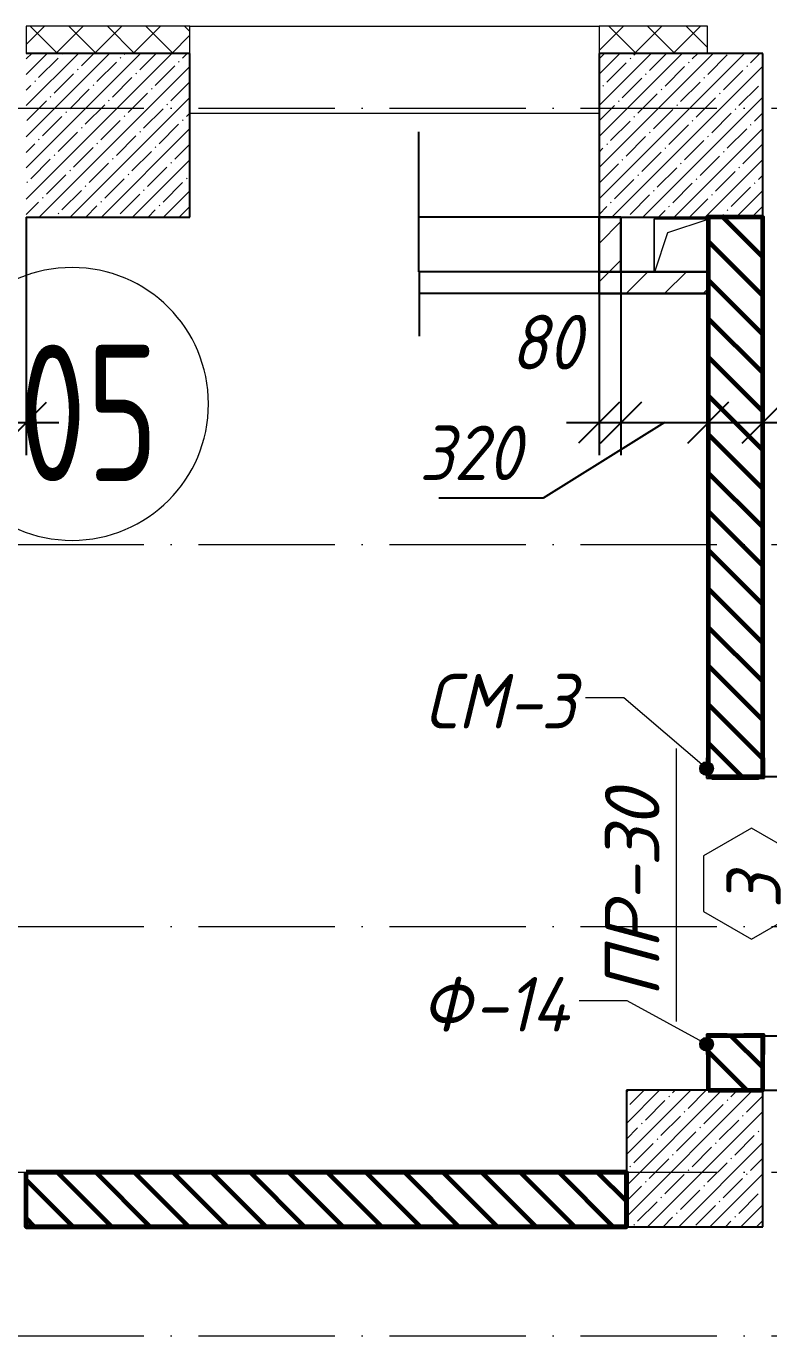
# Model space of a CAD drawing. Header units: millimetres. Extents: x 12986 to 523328, y -9759 to 30092.
# Drawn here: x 66057 to 68779, y 10500 to 15300 of the extents above; entities that cross this region are included whole.
import ezdxf

# ---------------------------------------------------------------- set-up
doc = ezdxf.new("R2010")
doc.units = ezdxf.units.MM
doc.linetypes.add('50_200_ШТРИХ_1Т_ш5_п1_п1_', pattern=[700, 500, -100, 0, -100])
for name, color, linetype, lineweight in [('1) ПГП Зеленый', 3, 'Continuous', 30), ('5) Блок ячеистый', 160, 'Continuous', 60), ('A-ANNO-DIMS', 7, 'Continuous', 9), ('A-AREA-IDEN', 7, 'Continuous', 9), ('A-DOOR-IDEN', 7, 'Continuous', 9), ('A-FLOR', 7, 'Continuous', 9), ('A-GENM', 7, 'Continuous', 9), ('A-GENM-1', 7, 'Continuous', 25), ('A-GENM-IDEN', 7, 'Continuous', 9), ('A-WALL-10', 7, 'Continuous', 13), ('A-WALL-PATT-1', 7, 'Continuous', 5), ('A-WALL-PATT-3', 250, 'Continuous', 5), ('I-WALL', 7, 'Continuous', 5), ('S-COLS', 7, 'Continuous', 9), ('S-COLS-1', 7, 'Continuous', 5), ('S-COLS-2', 7, 'Continuous', 25), ('Оси-2', 7, '50_200_ШТРИХ_1Т_ш5_п1_п1_', 9)]:
    doc.layers.add(name, color=color, linetype=linetype, lineweight=lineweight)
for name, color, linetype, lineweight, true_color in [('A-WALL-2', 7, 'Continuous', 13, 0x000000), ('A-WALL-5', 7, 'Continuous', 13, 0x008000), ('A-WALL-7', 7, 'Continuous', 5, 0x008000)]:
    doc.layers.add(name, color=color, linetype=linetype, lineweight=lineweight, true_color=true_color)
doc.styles.add('ISOCPEUR_I_3', font='isocpeui.ttf', dxfattribs={"width": 0.9, "height": 200})
doc.styles.add('ISOCPEUR_I_5', font='isocpeui.ttf', dxfattribs={"height": 200})
doc.styles.add('СПДС', font='ГОСТ тип А.ttf', dxfattribs={"width": 0.9})
doc.dimstyles.new('ISO-2_0_0_9К_СРЕДНИЙ_6', dxfattribs={"dimscale": 304.8, "dimtxt": 199.196235, "dimasz": 0.492126, "dimexe": 0.393701, "dimexo": 0, "dimgap": 0, "dimtad": 1, "dimdec": 0, "dimzin": 0, "dimdsep": 46, "dimtxsty": 'ISOCPEUR_I_3', "dimblk1": 'OBLIQUE', "dimblk2": 'OBLIQUE', "dimsah": 1, "dimcen": 0.09, "dimdle": 0.393701, "dimazin": 0, "dimtfac": 1, "dimtdec": 4, "dimtix": 1, "dimtmove": 1, "dimatfit": 3, "dimfxl": 1, "dimtvp": 1, "dimtolj": 1, "dimtzin": 0, "dimarcsym": 2})
doc.dimstyles.new('ISO-2_0_0_9К_СРЕДНИЙ_ФОН', dxfattribs={"dimscale": 304.8, "dimtxt": 199.196235, "dimasz": 0.492126, "dimexe": 0.393701, "dimexo": 0, "dimgap": 0.164042, "dimtad": 1, "dimdec": 0, "dimdsep": 46, "dimtxsty": 'ISOCPEUR_I_3', "dimblk1": 'OBLIQUE', "dimblk2": 'OBLIQUE', "dimsah": 1, "dimcen": 0.09, "dimdle": 0.393701, "dimazin": 0, "dimtfac": 1, "dimtdec": 4, "dimtix": 1, "dimtmove": 1, "dimatfit": 3, "dimfxl": 1, "dimtvp": 1, "dimtfill": 1, "dimtolj": 1, "dimtzin": 0, "dimarcsym": 2})
doc.dimstyles.new('ISO-2_0_0_9К_СРЕДНИЙ_ФОН_1', dxfattribs={"dimscale": 304.8, "dimtxt": 199.196235, "dimasz": 0.492126, "dimexe": 0.393701, "dimexo": 0, "dimgap": 0.164042, "dimtad": 1, "dimdec": 0, "dimdsep": 46, "dimtxsty": 'ISOCPEUR_I_3', "dimblk1": 'OBLIQUE', "dimblk2": 'OBLIQUE', "dimsah": 1, "dimcen": 0.09, "dimdle": 0.393701, "dimazin": 0, "dimtfac": 1, "dimtdec": 4, "dimtix": 1, "dimtmove": 0, "dimatfit": 3, "dimfxl": 1, "dimtvp": 1, "dimtfill": 1, "dimtolj": 1, "dimtzin": 0, "dimarcsym": 2})
doc.dimstyles.new('ISO-2_0_0_9К_СРЕДНИЙ_ФОН_2', dxfattribs={"dimscale": 304.8, "dimtxt": 199.196235, "dimasz": 0.492126, "dimexe": 0.393701, "dimexo": 0, "dimgap": 0.164042, "dimtad": 1, "dimdec": 0, "dimdsep": 46, "dimtxsty": 'ISOCPEUR_I_3', "dimblk1": 'OBLIQUE', "dimblk2": 'OBLIQUE', "dimsah": 1, "dimcen": 0.09, "dimdle": 0.393701, "dimazin": 0, "dimtfac": 1, "dimtdec": 4, "dimtix": 1, "dimtmove": 2, "dimatfit": 3, "dimfxl": 1, "dimtvp": 1, "dimtfill": 1, "dimtolj": 1, "dimtzin": 0, "dimarcsym": 2})
doc.dimstyles.get("Standard").update_dxf_attribs({"dimtxt": 0.18, "dimasz": 0.18, "dimexe": 0.18, "dimexo": 0.0625, "dimgap": 0.09, "dimtad": 0, "dimtih": 1, "dimtoh": 1, "dimdec": 4, "dimzin": 0, "dimdsep": 46, "dimtxsty": 'Standard', "dimcen": 0.09, "dimadec": 0, "dimazin": 0, "dimtfac": 1, "dimtdec": 4, "dimtofl": 0, "dimtmove": 0, "dimatfit": 3, "dimfxl": 1, "dimtolj": 1, "dimtzin": 0, "dimarcsym": 0})
pattern_1 = [(135, (61996.89, 0), (-70.7107, -70.7107), [])]
pattern_2 = [(45, (61996.89, 0), (-57.02463, 57.02463), []), (45, (62053.92, 0), (-57.02463, 57.02463), [100.806, -20.161, 3.353, -16.808])]
pattern_3 = [(45, (61996.89, 0), (-70.7107, 70.7107), [])]

# ---------------------------------------------------------------- blocks, each defined once
blk = doc.blocks.new('BSC_Колонна _Прямоугольная - 600х600-V29-АР1_Кладочный план 1 этажа')
at = {"layer": 'S-COLS-1'}
h = blk.add_hatch(dxfattribs=at)
h.set_pattern_fill('FP_55', color=256, style=0, pattern_type=2)
h.set_pattern_definition([(45, (-6460, -14900), (-57.02463, 57.02463), []), (45, (-6402.975, -14900), (-57.02463, 57.02463), [100.806, -20.161, 3.353, -16.808])])
h.paths.add_polyline_path([(-300, -300), (300, -300), (300, 300), (-300, 300), (-300, 226.2)], flags=0)
at = {"layer": 'S-COLS-2'}
for p, q in [((300, 300), (-300, 300)), ((-300, 300), (-300, -300)), ((300, -300), (300, 300)), ((-300, -300), (300, -300))]:
    blk.add_line(p, q, dxfattribs=at)
blk = doc.blocks.new('AR_Отверстие прямоугольное _в плите_ - AR_Отверстие прямоугольное _в плите_-V41-АР1_Кладочный план 1 этажа')
at = {"layer": 'A-GENM'}
for p, q in [((98, 100), (-100, 100)), ((-100, 100), (-100, -94)), ((-50, 50), (98, 99.3)), ((-98, -94), (-50, 50))]:
    blk.add_line(p, q, dxfattribs=at)
blk = doc.blocks.new('Фахверк_СКБ_Уголок - Ф-14_200х4010 h _потолок _3_880_-26977327-АР1_Кладочный план 1 этажа')
at = {"layer": 'A-GENM-1'}
for p, q in [((200, 156), (125, 156)), ((125, 156), (125, 81)), ((131, 81), (131, 150)), ((131, 150), (200, 150)), ((200, 150), (200, 156)), ((125, 81), (131, 81)), ((131, 19), (125, 19)), ((125, 19), (125, -56)), ((131, -50), (131, 19)), ((125, -56), (200, -56)), ((200, -50), (131, -50)), ((200, -56), (200, -50))]:
    blk.add_line(p, q, dxfattribs=at)
blk = doc.blocks.new('Фахверк_СКБ_Уголок_Тип 2 - СМ-3_200х2230h-26671997-АР1_Кладочный план 1 этажа')
at = {"layer": 'A-GENM-1'}
for p, q in [((125, 156), (125, 81)), ((200, 156), (125, 156)), ((131, 81), (131, 150)), ((131, 150), (200, 150)), ((200, 150), (200, 156)), ((125, 81), (131, 81)), ((131, 19), (125, 19)), ((125, 19), (125, -56)), ((131, -50), (131, 19)), ((125, -56), (200, -56)), ((200, -50), (131, -50)), ((200, -56), (200, -50))]:
    blk.add_line(p, q, dxfattribs=at)
blk = doc.blocks.new('Стойка_Влож_Полоса боковая - Полоса-27101091-АР1_Кладочный план 1 этажа')
at = {"layer": 'A-GENM'}
for p, q in [((-5, 85), (0, 85)), ((-5, -85), (-5, 85)), ((0, 31), (0, -31)), ((0, -85), (-5, -85))]:
    blk.add_line(p, q, dxfattribs=at)
blk = doc.blocks.new('_Oblique')
at = {"color": 0, "linetype": 'ByBlock', "lineweight": -2}
blk.add_line((-0.5, -0.5), (0.5, 0.5), dxfattribs=at)
blk = doc.blocks.new('DIMBLOCK72-АР1_Кладочный план 1 этажа')
at = {"layer": 'A-ANNO-DIMS', "color": 0, "lineweight": -2, "transparency": 16777216}
for p, q in [((69508.4, 12670), (69508.4, 12422.9)), ((68756.9, 12550), (69628.4, 12550)), ((69508.4, 11480), (69508.4, 11959.2)), ((68734.7, 11600), (69628.4, 11600))]:
    blk.add_line(p, q, dxfattribs=at)
at = {"layer": 'Defpoints', "color": 0, "transparency": 16777216}
for p in [(68756.9, 12550), (68734.7, 11600), (69508.4, 11600)]:
    blk.add_point(p, dxfattribs=at)
at = {"layer": 'A-ANNO-DIMS', "color": 0, "lineweight": -2, "transparency": 16777216, "xscale": 150, "yscale": 150, "zscale": 150}
for p, rotation in [((69508.4, 12550), 90), ((69508.4, 11600), 270)]:
    blk.add_blockref('_Oblique', p, dxfattribs=dict(at, rotation=rotation))
at = {"layer": 'A-ANNO-DIMS', "color": 0, "transparency": 16777216, "insert": (69197.1, 11963.5), "char_height": 200, "width": 455.087, "attachment_point": 1, "rotation": 90, "line_spacing_factor": 1.149209, "style": 'ISOCPEUR_I_3', "bg_fill": 3, "box_fill_scale": 1.1, "bg_fill_color": 256, "bg_fill_true_color": 13158600, "bg_fill_transparency": 0}
blk.add_mtext('\\A1;950', dxfattribs=at)
blk = doc.blocks.new('DIMBLOCK73-АР1_Кладочный план 1 этажа')
at = {"layer": 'A-ANNO-DIMS', "color": 0, "lineweight": -2, "transparency": 16777216}
for p, q in [((69508.4, 11720), (69508.4, 11280)), ((68734.7, 11600), (69628.4, 11600)), ((68756.9, 11400), (69628.4, 11400)), ((69508.4, 11158.9), (69508.4, 11400)), ((69358.4, 11158.9), (69508.4, 11158.9))]:
    blk.add_line(p, q, dxfattribs=at)
at = {"layer": 'Defpoints', "color": 0, "transparency": 16777216}
for p in [(68734.7, 11600), (68756.9, 11400), (69508.4, 11400)]:
    blk.add_point(p, dxfattribs=at)
at = {"layer": 'A-ANNO-DIMS', "color": 0, "lineweight": -2, "transparency": 16777216, "xscale": 150, "yscale": 150, "zscale": 150}
for p, rotation in [((69508.4, 11600), 90), ((69508.4, 11400), 270)]:
    blk.add_blockref('_Oblique', p, dxfattribs=dict(at, rotation=rotation))
at = {"layer": 'A-ANNO-DIMS', "color": 0, "transparency": 16777216, "insert": (68983.9, 11114.6), "char_height": 200, "width": 455.087, "attachment_point": 1, "rotation": 90, "line_spacing_factor": 1.149209, "style": 'ISOCPEUR_I_3', "bg_fill": 3, "box_fill_scale": 1.1, "bg_fill_color": 256, "bg_fill_true_color": 13158600, "bg_fill_transparency": 0}
blk.add_mtext('\\A1;200', dxfattribs=at)
blk = doc.blocks.new('AAR_СКБ_Марка_Двери_Перемычка и проем - Марка перемычки и проема-25306769-АР1_Кладочный план 1 этажа')
at = {"layer": 'A-DOOR-IDEN'}
for p, q in [((-5, 0), (5, 0)), ((-0.968, -0.984), (-1.986, -2.747)), ((1.067, -0.984), (-0.968, -0.984)), ((2.085, -2.747), (1.067, -0.984)), ((-1.986, -2.747), (-0.968, -4.509)), ((1.067, -4.509), (2.085, -2.747)), ((-0.968, -4.509), (1.067, -4.509))]:
    blk.add_line(p, q, dxfattribs=at)
blk = doc.blocks.new('DIMBLOCK121-АР1_Кладочный план 1 этажа')
at = {"layer": 'A-ANNO-DIMS', "color": 0, "lineweight": -2, "transparency": 16777216}
for p, q in [((65206.9, 14597), (65206.9, 13727.3)), ((66056.9, 14600), (66056.9, 13727.3)), ((65086.9, 13847.3), (66176.9, 13847.3))]:
    blk.add_line(p, q, dxfattribs=at)
at = {"layer": 'Defpoints', "color": 0, "transparency": 16777216}
for p in [(65206.9, 14597), (66056.9, 14600), (66056.9, 13847.3)]:
    blk.add_point(p, dxfattribs=at)
at = {"layer": 'A-ANNO-DIMS', "color": 0, "lineweight": -2, "transparency": 16777216, "xscale": 150, "yscale": 150, "zscale": 150, "rotation": 180}
blk.add_blockref('_Oblique', (65206.9, 13847.3), dxfattribs=at)
at = {"layer": 'A-ANNO-DIMS', "color": 0, "lineweight": -2, "transparency": 16777216, "xscale": 150, "yscale": 150, "zscale": 150}
blk.add_blockref('_Oblique', (66056.9, 13847.3), dxfattribs=at)
at = {"layer": 'A-ANNO-DIMS', "color": 0, "transparency": 16777216, "insert": (65631.9, 13997.3), "char_height": 200, "width": 455.087, "attachment_point": 5, "style": 'ISOCPEUR_I_3', "bg_fill": 3, "box_fill_scale": 1.1, "bg_fill_color": 256, "bg_fill_true_color": 13158600, "bg_fill_transparency": 0}
blk.add_mtext('\\A1;850', dxfattribs=at)
blk = doc.blocks.new('DIMBLOCK122-АР1_Кладочный план 1 этажа')
at = {"layer": 'A-ANNO-DIMS', "color": 0, "lineweight": -2, "transparency": 16777216}
for p, q in [((68236.8, 14400), (67497, 14400)), ((67497.2, 14399.8), (67497.2, 14320.2)), ((68156.8, 14320), (67497, 14320)), ((67497.2, 14320), (67497.2, 14163.7)), ((67497.2, 14163.7), (67497, 14163.7))]:
    blk.add_line(p, q, dxfattribs=at)
at = {"layer": 'A-ANNO-DIMS', "color": 0, "transparency": 16777216}
for points in [[(67497.2, 14399.8), (67497.3, 14399.8), (67497.2, 14400)], [(67497.2, 14320.2), (67497.3, 14320.2), (67497.2, 14320)]]:
    blk.add_solid(points, dxfattribs=at)
at = {"layer": 'Defpoints', "color": 0, "transparency": 16777216}
for p in [(67497.2, 14400), (68236.9, 14400), (68156.9, 14320)]:
    blk.add_point(p, dxfattribs=at)
at = {"layer": 'A-ANNO-DIMS', "color": 0, "transparency": 16777216, "insert": (67496.7, 14012), "char_height": 0.18, "width": 303.391, "attachment_point": 1, "rotation": 90, "line_spacing_factor": 1.149209}
blk.add_mtext('\\A1;80.0000', dxfattribs=at)
blk = doc.blocks.new('DIMBLOCK123-АР1_Кладочный план 1 этажа')
at = {"layer": 'A-ANNO-DIMS', "color": 0, "lineweight": -2, "transparency": 16777216}
for p, q in [((67496.4, 14600), (67496.4, 14912.3)), ((67496.4, 14912.3), (67496.6, 14912.3)), ((68156.8, 14600), (67496.3, 14600)), ((67496.4, 14400.2), (67496.4, 14599.8)), ((68236.8, 14400), (67496.3, 14400))]:
    blk.add_line(p, q, dxfattribs=at)
at = {"layer": 'A-ANNO-DIMS', "color": 0, "transparency": 16777216}
for points in [[(67496.4, 14599.8), (67496.5, 14599.8), (67496.4, 14600)], [(67496.4, 14400.2), (67496.5, 14400.2), (67496.4, 14400)]]:
    blk.add_solid(points, dxfattribs=at)
at = {"layer": 'Defpoints', "color": 0, "transparency": 16777216}
for p in [(67496.4, 14600), (68156.9, 14600), (68236.9, 14400)]:
    blk.add_point(p, dxfattribs=at)
at = {"layer": 'A-ANNO-DIMS', "color": 0, "transparency": 16777216, "insert": (67496.7, 14684.8), "char_height": 0.18, "width": 455.087, "attachment_point": 1, "rotation": 90, "line_spacing_factor": 1.149209}
blk.add_mtext('\\A1;200.0000', dxfattribs=at)
blk = doc.blocks.new('DIMBLOCK775-АР1_Кладочный план 1 этажа')
at = {"layer": 'A-ANNO-DIMS', "color": 0, "lineweight": -2, "transparency": 16777216}
for p, q in [((68236.9, 14400), (68236.9, 13727.3)), ((68156.9, 14320), (68156.9, 13727.3)), ((68036.9, 13847.3), (68356.9, 13847.3))]:
    blk.add_line(p, q, dxfattribs=at)
at = {"layer": 'Defpoints', "color": 0, "transparency": 16777216}
for p in [(68236.9, 14400), (68156.9, 14320), (68236.9, 13847.3)]:
    blk.add_point(p, dxfattribs=at)
at = {"layer": 'A-ANNO-DIMS', "color": 0, "lineweight": -2, "transparency": 16777216, "xscale": 150, "yscale": 150, "zscale": 150, "rotation": 180}
blk.add_blockref('_Oblique', (68156.9, 13847.3), dxfattribs=at)
at = {"layer": 'A-ANNO-DIMS', "color": 0, "lineweight": -2, "transparency": 16777216, "xscale": 150, "yscale": 150, "zscale": 150}
blk.add_blockref('_Oblique', (68236.9, 13847.3), dxfattribs=at)
at = {"layer": 'A-ANNO-DIMS', "color": 0, "transparency": 16777216, "insert": (67832.4, 14241.9), "char_height": 200, "width": 303.391, "attachment_point": 1, "line_spacing_factor": 1.149209, "style": 'ISOCPEUR_I_3'}
blk.add_mtext('\\A1;80', dxfattribs=at)
blk = doc.blocks.new('DIMBLOCK776-АР1_Кладочный план 1 этажа')
at = {"layer": 'A-ANNO-DIMS', "color": 0, "lineweight": -2, "transparency": 16777216}
for p, q in [((68236.9, 14400), (68236.9, 13727.3)), ((68556.9, 13953.3), (68556.9, 13727.3)), ((68396.9, 13847.3), (67952.5, 13569.6)), ((68116.9, 13847.3), (68676.9, 13847.3)), ((67952.5, 13569.6), (67570.1, 13569.6))]:
    blk.add_line(p, q, dxfattribs=at)
at = {"layer": 'Defpoints', "color": 0, "transparency": 16777216}
for p in [(68236.9, 14400), (68556.9, 13953.3), (68556.9, 13847.3)]:
    blk.add_point(p, dxfattribs=at)
at = {"layer": 'A-ANNO-DIMS', "color": 0, "lineweight": -2, "transparency": 16777216, "xscale": 150, "yscale": 150, "zscale": 150, "rotation": 180}
blk.add_blockref('_Oblique', (68236.9, 13847.3), dxfattribs=at)
at = {"layer": 'A-ANNO-DIMS', "color": 0, "lineweight": -2, "transparency": 16777216, "xscale": 150, "yscale": 150, "zscale": 150}
blk.add_blockref('_Oblique', (68556.9, 13847.3), dxfattribs=at)
at = {"layer": 'A-ANNO-DIMS', "color": 0, "transparency": 16777216, "insert": (67497.4, 13836.3), "char_height": 200, "width": 455.087, "attachment_point": 1, "line_spacing_factor": 1.149209, "style": 'ISOCPEUR_I_3'}
blk.add_mtext('\\A1;320', dxfattribs=at)
blk = doc.blocks.new('DIMBLOCK777-АР1_Кладочный план 1 этажа')
at = {"layer": 'A-ANNO-DIMS', "color": 0, "lineweight": -2, "transparency": 16777216}
for p, q in [((68556.9, 13953.3), (68556.9, 13727.3)), ((68756.9, 13953.3), (68756.9, 13727.3)), ((68436.9, 13847.3), (68876.9, 13847.3))]:
    blk.add_line(p, q, dxfattribs=at)
at = {"layer": 'Defpoints', "color": 0, "transparency": 16777216}
for p in [(68556.9, 13953.3), (68756.9, 13953.3), (68756.9, 13847.3)]:
    blk.add_point(p, dxfattribs=at)
at = {"layer": 'A-ANNO-DIMS', "color": 0, "lineweight": -2, "transparency": 16777216, "xscale": 150, "yscale": 150, "zscale": 150, "rotation": 180}
blk.add_blockref('_Oblique', (68556.9, 13847.3), dxfattribs=at)
at = {"layer": 'A-ANNO-DIMS', "color": 0, "lineweight": -2, "transparency": 16777216, "xscale": 150, "yscale": 150, "zscale": 150}
blk.add_blockref('_Oblique', (68756.9, 13847.3), dxfattribs=at)
at = {"layer": 'A-ANNO-DIMS', "color": 0, "transparency": 16777216, "insert": (68855.9, 14241.3), "char_height": 200, "width": 455.087, "attachment_point": 1, "line_spacing_factor": 1.149209, "style": 'ISOCPEUR_I_3'}
blk.add_mtext('\\A1;200', dxfattribs=at)
blk = doc.blocks.new('Марка_Помещения - Номер-25198446-Объем проектирования 1 этажа')
at = {"layer": 'A-AREA-IDEN'}
for start, end in [(360, 180), (180, 360)]:
    blk.add_arc((0, 0), 2.5, start, end, dxfattribs=at)

msp = doc.modelspace()

# ---------------------------------------------------------------- hatches: boundary and pattern name
at = {"layer": '5) Блок ячеистый'}
h = msp.add_hatch(dxfattribs=at)
h.set_pattern_fill('FP_3', color=256, style=0, pattern_type=2)
h.set_pattern_definition(pattern_1)
h.paths.add_polyline_path([(68756.89339, 11399.99999), (68756.89339, 11600.00003), (68556.89339, 11600.00003), (68556.89339, 11399.99999)], flags=0)
h.paths.add_polyline_path([(68756.89339, 12550.00003), (68756.89339, 14600), (68556.89339, 14600), (68556.89339, 12550.00003), (68687.89339, 12550.00003)], flags=0)
h = msp.add_hatch(dxfattribs=at)
h.set_pattern_fill('FP_3', color=256, style=0, pattern_type=2)
h.set_pattern_definition(pattern_1)
h.paths.add_polyline_path([(66056.89328, 10899.99999), (68256.89339, 10899.99999), (68256.89339, 11099.99999), (66056.89328, 11099.99999)], flags=0)
at = {"layer": 'A-GENM-IDEN'}
h = msp.add_hatch(color=256, dxfattribs=at)
edge = h.paths.add_edge_path(flags=0)
edge.add_arc((68550.89339, 12579.00003), 25, 0, 360)
h = msp.add_hatch(color=256, dxfattribs=at)
edge = h.paths.add_edge_path(flags=0)
edge.add_arc((68550.89339, 11568.50003), 25, 0, 360)
at = {"layer": 'A-WALL-PATT-1'}
h = msp.add_hatch(dxfattribs=at)
h.set_pattern_fill('FP_2', color=256, style=0, pattern_type=2)
h.set_pattern_definition([(45, (61996.89, 0), (-70.7107, 70.7107), []), (135, (61996.89, 0), (-70.7107, -70.7107), [])])
h.paths.add_polyline_path([(68553.89339, 15200), (68553.89339, 15300), (68156.89339, 15299.99997), (68156.89339, 15200)], flags=0)
h.paths.add_polyline_path([(66656.89328, 15200), (66656.89328, 15300), (66057.09346, 15300), (66057.09346, 15200)], flags=0)
at = {"layer": 'A-WALL-PATT-3'}
h = msp.add_hatch(dxfattribs=at)
h.set_pattern_fill('FP_15', color=256, style=0, pattern_type=2)
h.set_pattern_definition(pattern_3)
h.paths.add_polyline_path([(68156.89339, 14400), (68236.89339, 14400), (68236.89339, 14600), (68156.89339, 14600)], flags=0)
h = msp.add_hatch(dxfattribs=at)
h.set_pattern_fill('FP_15', color=256, style=0, pattern_type=2)
h.set_pattern_definition(pattern_3)
h.paths.add_polyline_path([(68156.89339, 14320), (68556.89339, 14320), (68556.89339, 14400), (68156.89339, 14400)], flags=0)
at = {"layer": 'S-COLS-1'}
h = msp.add_hatch(dxfattribs=at)
h.set_pattern_fill('FP_1', color=256, style=0, pattern_type=2)
h.set_pattern_definition(pattern_2)
h.paths.add_polyline_path([(66656.89328, 14600), (66656.89328, 15200), (66056.89328, 15200), (66056.89328, 14600)], flags=0)
h = msp.add_hatch(dxfattribs=at)
h.set_pattern_fill('FP_1', color=256, style=0, pattern_type=2)
h.set_pattern_definition(pattern_2)
h.paths.add_polyline_path([(68256.89339, 10899.99999), (68756.89339, 10899.99999), (68756.89339, 11399.99999), (68256.89339, 11399.99999)], flags=0)

# ---------------------------------------------------------------- linework, layer by layer
at = {"layer": '1) ПГП Зеленый'}
for points in [[(68156.89339, 14600), (68236.89339, 14600), (68236.89339, 14400), (68156.89339, 14400)], [(68556.89339, 14400), (68156.89339, 14400), (68156.89339, 14320), (68556.89339, 14320)]]:
    msp.add_lwpolyline(points, close=True, dxfattribs=at)
at = {"layer": '5) Блок ячеистый'}
for p, q in [((68687.89339, 11600.00003), (68625.89339, 11600.00003)), ((68556.89339, 11531.00003), (68556.89339, 11399.99999)), ((68756.89339, 11399.99999), (68756.89339, 11531.00003)), ((68556.89339, 11399.99999), (68756.89339, 11399.99999)), ((68256.89339, 11099.99999), (66056.89328, 11099.99999)), ((68256.89339, 10899.99999), (68256.89339, 11099.99999)), ((66056.89328, 10899.99999), (68256.89339, 10899.99999))]:
    msp.add_line(p, q, dxfattribs=at)
for points in [[(68556.89339, 12550.00003), (68756.89339, 12550.00003), (68756.89339, 14600), (68556.89339, 14600)], [(68556.89339, 11399.99999), (68756.89339, 11399.99999), (68756.89339, 11600.00003), (68556.89339, 11600.00003)], [(66056.89328, 11099.99999), (68256.89339, 11099.99999), (68256.89339, 10899.99999), (66056.89328, 10899.99999)]]:
    msp.add_lwpolyline(points, close=True, dxfattribs=at)
at = {"layer": 'A-FLOR'}
for p, q in [((68358.89339, 14594), (68556.89339, 14594)), ((68358.89339, 14400), (68358.89339, 14594))]:
    msp.add_line(p, q, dxfattribs=at)
at = {"layer": 'A-GENM-IDEN'}
for p, q in [((68247.86568, 12838.48149), (68107.40063, 12838.48149)), ((68550.89339, 12579.00003), (68247.86568, 12838.48149)), ((68259.80417, 11727.36102), (68083.69125, 11727.36102)), ((68550.89339, 11568.50003), (68259.80417, 11727.36102))]:
    msp.add_line(p, q, dxfattribs=at)
for centre in [(68550.89339, 12579.00003), (68550.89339, 11568.50003)]:
    msp.add_circle(centre, 25, dxfattribs=at)
at = {"layer": 'A-WALL-10'}
for p, q in [((66656.89328, 15300), (66057.09346, 15300)), ((66057.09346, 15300), (66057.09346, 15200)), ((66656.89328, 15200), (66656.89328, 15300)), ((68553.89339, 15300), (68156.89328, 15300)), ((68156.89328, 15300), (68156.89328, 15200)), ((68553.89339, 15200), (68553.89339, 15300)), ((66057.09346, 15200), (66656.89328, 15200))]:
    msp.add_line(p, q, dxfattribs=at)
at = {"layer": 'A-WALL-2'}
for p, q in [((68556.89339, 14600), (68556.89339, 14400)), ((68756.89339, 12619.00003), (68756.89339, 14600)), ((68556.89339, 14320), (68556.89339, 12619.00003)), ((68625.89339, 12550.00003), (68687.89339, 12550.00003))]:
    msp.add_line(p, q, dxfattribs=at)
at = {"layer": 'A-WALL-5'}
for p, q in [((68156.89339, 14600), (68156.89339, 14320)), ((68236.89339, 14400), (68236.89339, 14600)), ((68556.89339, 14400), (68236.89339, 14400)), ((68156.89339, 14320), (68556.89339, 14320))]:
    msp.add_line(p, q, dxfattribs=at)
at = {"layer": 'A-WALL-7'}
msp.add_line((68556.89339, 14320), (68556.89339, 14400), dxfattribs=at)
at = {"layer": 'I-WALL'}
for p, q in [((66656.89328, 15300), (68156.89328, 15300)), ((68156.89339, 14980), (66656.89328, 14980))]:
    msp.add_line(p, q, dxfattribs=at)
at = {"layer": 'S-COLS-2'}
for p, q in [((66656.89328, 15200), (66056.89328, 15200)), ((66656.89328, 14600), (66656.89328, 15200)), ((66056.89328, 14600), (66656.89328, 14600)), ((68756.89339, 11399.99999), (68256.89339, 11399.99999)), ((68256.89339, 11399.99999), (68256.89339, 10899.99999)), ((68756.89339, 10899.99999), (68756.89339, 11399.99999)), ((68256.89339, 10899.99999), (68756.89339, 10899.99999))]:
    msp.add_line(p, q, dxfattribs=at)
at = {"layer": 'Оси-2'}
for p, q in [((57586.89328, 15000), (187948.52131, 15000)), ((57586.89328, 13400), (187948.52131, 13400)), ((57586.89328, 12000), (187948.52131, 12000)), ((57586.89328, 11100), (187948.52131, 11100)), ((57586.89328, 10500), (187948.52131, 10500))]:
    msp.add_line(p, q, dxfattribs=at)

# ---------------------------------------------------------------- block references
at = {"layer": 'A-GENM'}
msp.add_blockref('AR_Отверстие прямоугольное _в плите_ - AR_Отверстие прямоугольное _в плите_-V41-АР1_Кладочный план 1 этажа', (68458.89339, 14494), dxfattribs=at)
at = {"layer": 'A-GENM', "rotation": 90.00000000000001}
msp.add_blockref('Стойка_Влож_Полоса боковая - Полоса-27101091-АР1_Кладочный план 1 этажа', (68656.89339, 12544.00003), dxfattribs=at)
at = {"layer": 'A-GENM-1'}
for name, p, rotation in [('Фахверк_СКБ_Уголок_Тип 2 - СМ-3_200х2230h-26671997-АР1_Кладочный план 1 этажа', (68706.89339, 12419.00003), 90), ('Фахверк_СКБ_Уголок - Ф-14_200х4010 h _потолок _3_880_-26977327-АР1_Кладочный план 1 этажа', (68606.89339, 11731.00003), 270)]:
    msp.add_blockref(name, p, dxfattribs=dict(at, rotation=rotation))
at = {"layer": 'S-COLS'}
msp.add_blockref('BSC_Колонна _Прямоугольная - 600х600-V29-АР1_Кладочный план 1 этажа', (68456.89339, 14900), dxfattribs=at)

# ---------------------------------------------------------------- texts
at = {"layer": 'A-GENM-IDEN', "char_height": 200, "attachment_point": 1, "style": 'ISOCPEUR_I_3'}
for s, insert, width in [('СМ', (67518.04125, 12926.09607), 367.9745625), ('-3', (67821.65063, 12926.09607), 317.46825), ('\\fISOCPEUR|b0|i1|c204|p34|;\\W.9;Ф', (67505.89125, 11814.9756), 230.886), ('-14', (67696.39125, 11814.9756), 461.772)]:
    msp.add_mtext(s, dxfattribs=dict(at, insert=insert, width=width))
at = {"layer": 'A-GENM-IDEN', "char_height": 200, "attachment_point": 1, "rotation": 90, "style": 'ISOCPEUR_I_5'}
for s, insert, width in [('-30', (68178.3295, 12084.04827), 529.11375), ('ПР', (68178.3295, 11740.08993), 416.8775)]:
    msp.add_mtext(s, dxfattribs=dict(at, insert=insert, width=width))

# ---------------------------------------------------------------- dimensions: what is measured, and where the dimension line sits
at = {"layer": 'A-ANNO-DIMS'}
for base, p1, p2, picture, middle in [((67496.4466, 14600), (68236.89339, 14400), (68156.89339, 14600), 'DIMBLOCK123-АР1_Кладочный план 1 этажа', (67496.8366, 14912.31933)), ((67497.2266, 14400), (68156.89339, 14320), (68236.89339, 14400), 'DIMBLOCK122-АР1_Кладочный план 1 этажа', (67496.8366, 14163.67474))]:
    dim = msp.add_linear_dim(base=base, p1=p1, p2=p2, angle=90, dimstyle='Standard', dxfattribs=at)
    dim.commit()
    dim.dimension.update_dxf_attribs({"geometry": picture, "text_midpoint": middle, "dimtype": 160, "text_rotation": 90})
for base, p1, p2, override, picture, middle in [((68556.89339, 13847.27203), (68236.89339, 14400), (68556.89339, 13953.33804), {"dimpost": '<>', "dimfxl": 549.460549}, 'DIMBLOCK776-АР1_Кладочный план 1 этажа', (67952.49193, 13569.63795)), ((68236.89339, 13847.27203), (68156.89339, 14320), (68236.89339, 14400), {"dimpost": '<>', "dimfxl": 113.137085}, 'DIMBLOCK775-АР1_Кладочный план 1 этажа', (67984.1214, 13975.22984)), ((68756.89339, 13847.27203), (68556.89339, 13953.33804), (68756.89339, 13953.33804), {"dimpost": '<>', "dimfxl": 200}, 'DIMBLOCK777-АР1_Кладочный план 1 этажа', (69083.42436, 13974.58346))]:
    dim = msp.add_linear_dim(base=base, p1=p1, p2=p2, dimstyle='ISO-2_0_0_9К_СРЕДНИЙ_6', override=override, dxfattribs=at)
    dim.commit()
    dim.dimension.update_dxf_attribs({"geometry": picture, "text_midpoint": middle, "dimtype": 160})

# ---------------------------------------------------------------- next in the draw order: dimensions: what is measured, and where the dimension line sits
dim = msp.add_linear_dim(base=(66056.89328, 13847.27203), p1=(65206.89328, 14596.952), p2=(66056.89328, 14600), dimstyle='ISO-2_0_0_9К_СРЕДНИЙ_ФОН_1', override={"dimpost": '<>', "dimfxl": 850.005465}, dxfattribs=at)
dim.commit()
dim.dimension.update_dxf_attribs({"geometry": 'DIMBLOCK121-АР1_Кладочный план 1 этажа', "text_midpoint": (65631.89328, 13997.27203)})
dim = msp.add_linear_dim(base=(69508.42649, 11600.00003), p1=(68756.89339, 12550.00003), p2=(68734.68076, 11600.00003), angle=90, dimstyle='ISO-2_0_0_9К_СРЕДНИЙ_ФОН_2', override={"dimpost": '<>', "dimfxl": 950.259649}, dxfattribs=at)
dim.commit()
dim.dimension.update_dxf_attribs({"geometry": 'DIMBLOCK72-АР1_Кладочный план 1 этажа', "text_midpoint": (69330.46868, 12191.03098), "dimtype": 160, "text_rotation": 90})

# ---------------------------------------------------------------- next in the draw order: block references
at = {"layer": 'A-AREA-IDEN', "xscale": 199.9999999999999, "yscale": 199.9999999999999, "zscale": 199.9999999999999}
msp.add_blockref('Марка_Помещения - Номер-25198446-Объем проектирования 1 этажа', (66225.11929, 13915.52297), dxfattribs=at)

# ---------------------------------------------------------------- next in the draw order: texts
at = {"layer": 'A-AREA-IDEN', "insert": (65741.35299, 14132.64158), "char_height": 500, "width": 1212.1515, "attachment_point": 1, "style": 'СПДС'}
msp.add_mtext('1.05', dxfattribs=at)
at = {"layer": 'A-DOOR-IDEN', "insert": (68623.44483, 12066.17634), "char_height": 200, "width": 158.734125, "attachment_point": 1, "rotation": 90, "style": 'ISOCPEUR_I_3'}
msp.add_mtext('\\fISOCPEUR|b0|i1|c204|p34|;\\W.9;3', dxfattribs=at)

# ---------------------------------------------------------------- next in the draw order: dimensions: what is measured, and where the dimension line sits
at = {"layer": 'A-ANNO-DIMS'}
dim = msp.add_linear_dim(base=(69508.42649, 11399.99999), p1=(68734.68076, 11600.00003), p2=(68756.89339, 11399.99999), angle=90, dimstyle='ISO-2_0_0_9К_СРЕДНИЙ_ФОН', override={"dimpost": '<>', "dimfxl": 201.229759}, dxfattribs=at)
dim.commit()
dim.dimension.update_dxf_attribs({"geometry": 'DIMBLOCK73-АР1_Кладочный план 1 этажа', "text_midpoint": (69330.46868, 11158.85145), "dimtype": 160, "text_rotation": 90})

# ---------------------------------------------------------------- next in the draw order: block references
at = {"layer": 'A-DOOR-IDEN', "xscale": 99.99999999999993, "yscale": 99.99999999999993, "zscale": 99.99999999999993, "rotation": 89.99999999999991}
msp.add_blockref('AAR_СКБ_Марка_Двери_Перемычка и проем - Марка перемычки и проема-25306769-АР1_Кладочный план 1 этажа', (68440.80346, 12152.37486), dxfattribs=at)

doc.saveas('drawing.dxf')
